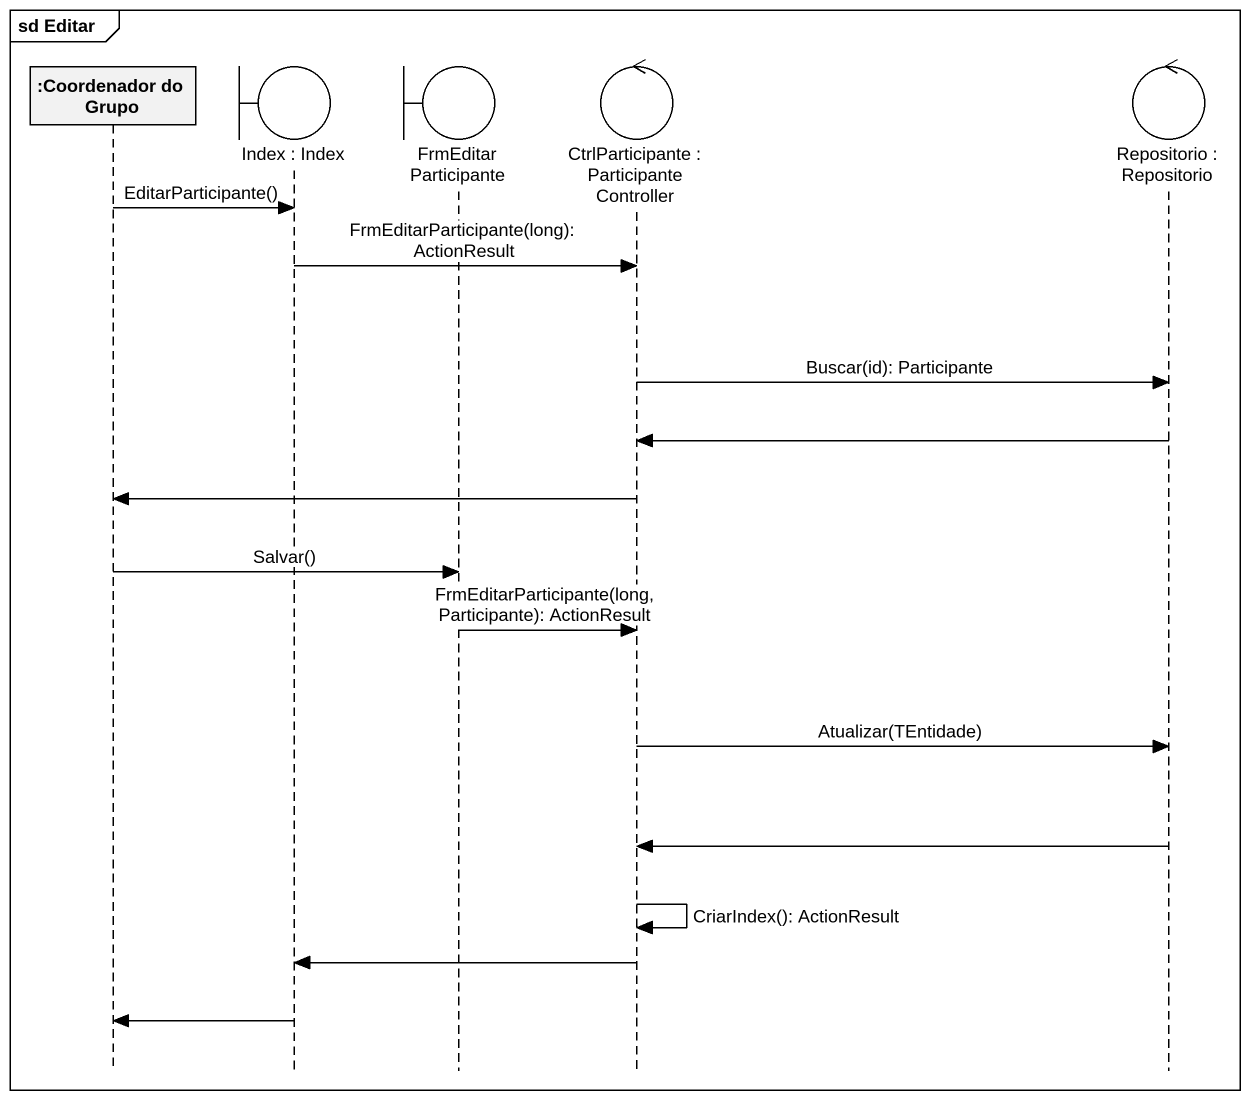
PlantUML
@startuml
mainframe sd Editar
hide footbox
participant ":Coordenador do Grupo" as Coordenador_do_Grupo
boundary "Index : Index" as Index
boundary FrmEditarParticipante
control "CtrlParticipante : ParticipanteController" as CtrlParticipante
control "Repositorio : Repositorio" as Repositorio

Coordenador_do_Grupo -> Index : EditarParticipante()
Index -> CtrlParticipante : FrmEditarParticipante(long): ActionResult
CtrlParticipante -> Repositorio : Buscar(id): Participante
Repositorio -> CtrlParticipante
CtrlParticipante -> Coordenador_do_Grupo
Coordenador_do_Grupo -> FrmEditarParticipante : Salvar()
FrmEditarParticipante -> CtrlParticipante : FrmEditarParticipante(long, Participante): ActionResult
CtrlParticipante -> Repositorio : Atualizar(TEntidade)
Repositorio -> CtrlParticipante
CtrlParticipante -> CtrlParticipante : CriarIndex(): ActionResult
CtrlParticipante -> Index
Index -> Coordenador_do_Grupo
@enduml
